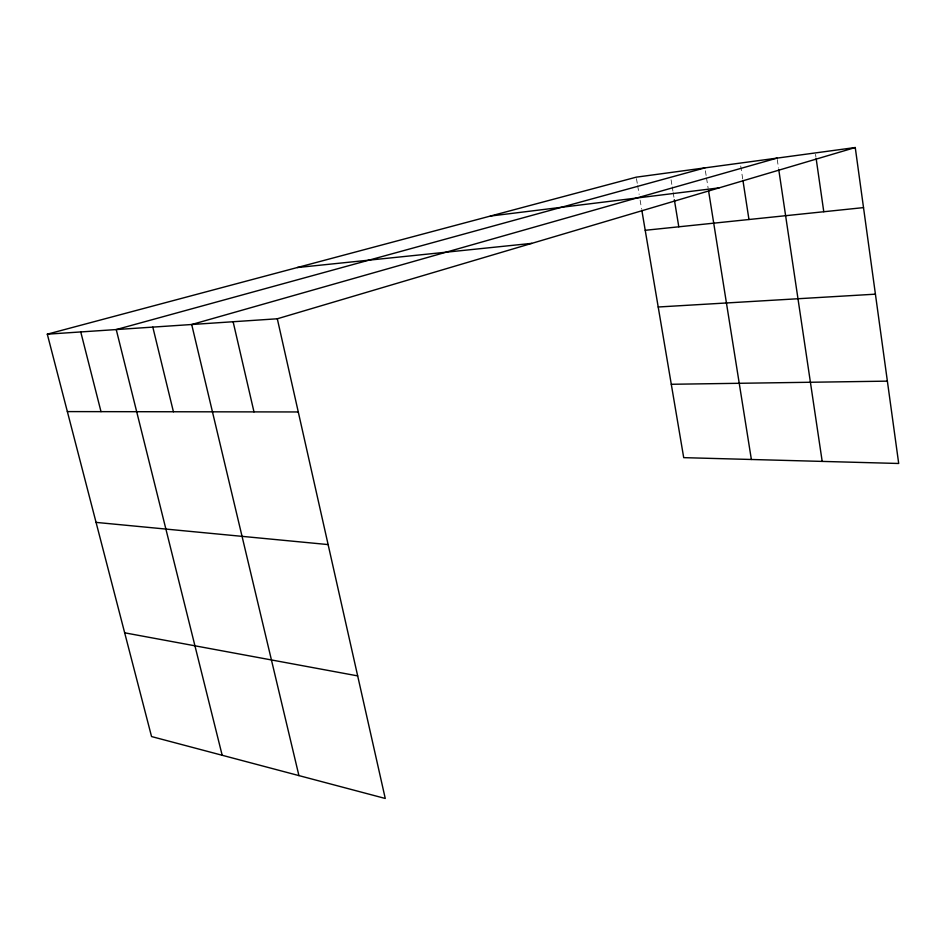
<?xml version="1.0" encoding="UTF-8"?>
<svg xmlns="http://www.w3.org/2000/svg" width="946" height="946" viewBox="0 0 946 946"><rect width="100%" height="100%" fill="white"/><g stroke="black" fill="none" stroke-linecap="round" stroke-linejoin="round"><path stroke-width="0.71" stroke-dasharray="4.73 3.55" d="M636.469 178.617L637.438 184.352M637.675 185.794L639.141 194.403M640.111 200.15L641.565 208.759M671.069 179.752L672.003 185.451M672.239 186.882L672.937 191.151M673.174 192.582L674.108 198.282M705.373 170.788L706.307 176.606M706.532 178.061L708.152 188.254M740.718 165.988L742.716 179.007M777.257 159.555L778.546 168.187M815.547 154.364L815.96 157.237"/><path stroke-width="1.42" d="M277.308 318.778L385.259 798.471L151.549 736.556L47.3 334.175L277.308 318.778L855.255 147.529L898.7 463.481L683.71 457.651L641.814 210.189M777.044 158.112L191.695 324.513L298.924 775.602M704.912 167.88L116.24 329.563L222.18 755.263M47.3 334.175L636.22 177.174L855.255 147.529M490.395 216.055L719.078 187.876M645.219 230.292L863.509 207.612M297.21 267.552L531.829 243.359M658.203 307.001L875.417 294.171M671.293 384.277L887.372 381.143M67.355 411.593L298.286 411.959M96.066 522.393L328.12 544.577M124.671 632.815L357.671 675.893M80.753 331.94L101.009 411.652M152.814 327.115L173.425 411.77M233.118 321.735L253.989 411.9M674.344 199.712L678.802 226.804M708.625 191.163L751.372 459.484M742.941 180.45L748.96 219.507M778.759 169.63L822.192 461.4M816.162 158.668L823.777 211.738"/></g></svg>
